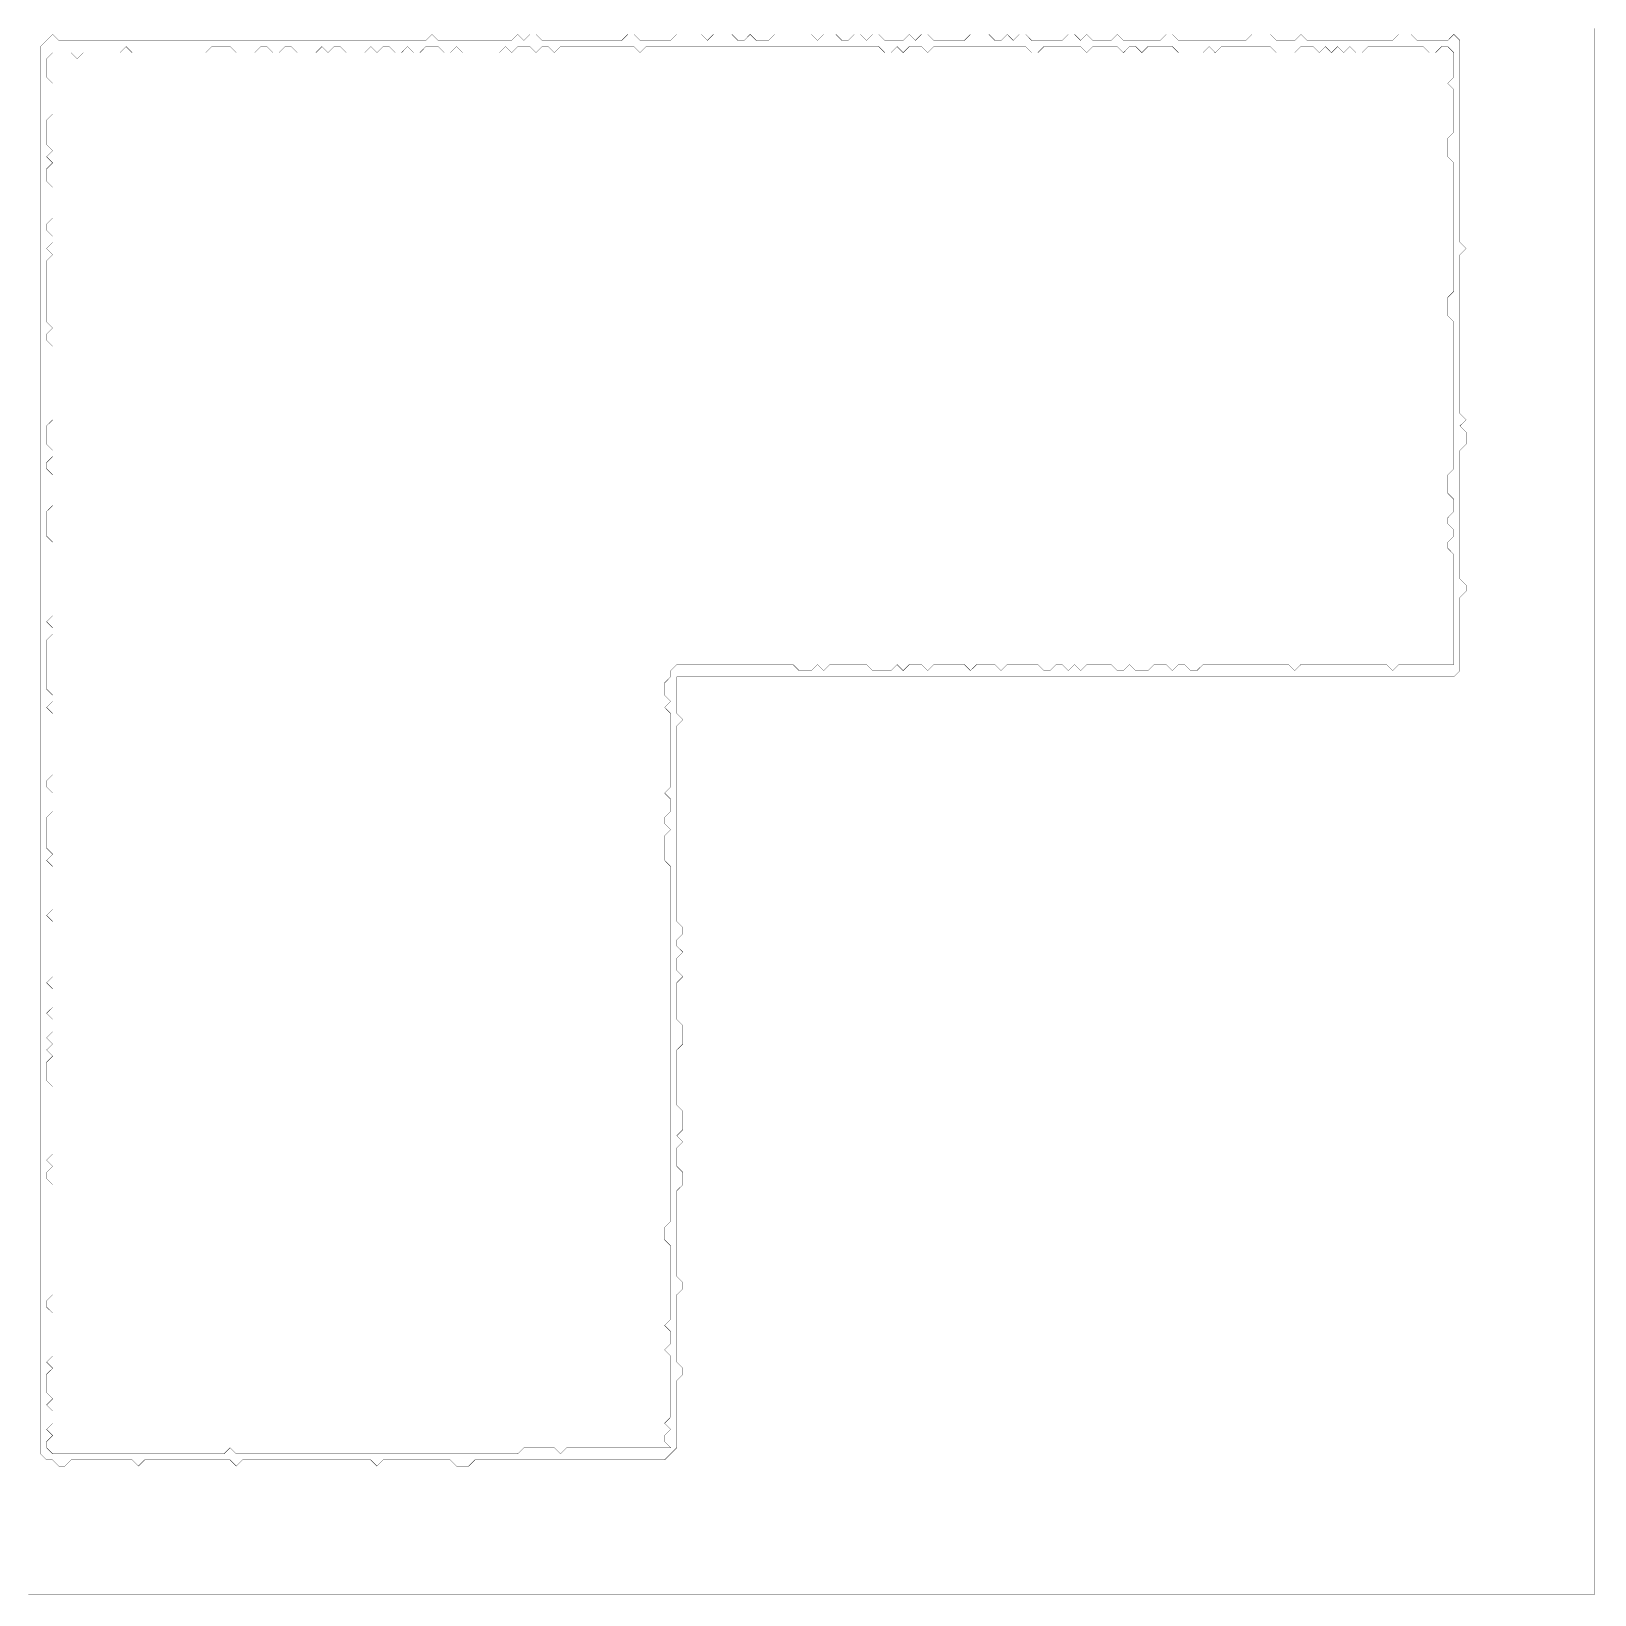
# Model space of a CAD drawing. Header units: metres. Extents: x 0 to 5248, y -5248 to 0.
# Drawn here: x 2624 to 5248, y -5248 to -2624 of the extents above; entities that cross this region are included whole.
import ezdxf

# ---------------------------------------------------------------- set-up
doc = ezdxf.new("R2010")
doc.units = ezdxf.units.M
doc.layers.add('conductor', color=1, linetype='Continuous')
doc.layers.add('substrate', color=5, linetype='Continuous')

msp = doc.modelspace()

# ---------------------------------------------------------------- linework, layer by layer
at = {"layer": 'conductor', "const_width": 0.5}
msp.add_lwpolyline([(2783, -2649.5), (2772.8, -2659.8), (2762.5, -2659.8), (2752.2, -2659.8), (2742, -2659.8), (2731.7, -2659.8), (2721.4, -2659.8), (2711.2, -2659.8), (2700.9, -2670.1), (2690.6, -2659.8), (2680.3, -2659.8), (2670.1, -2659.8), (2659.8, -2659.8), (2649.5, -2670.1), (2649.5, -2680.3), (2649.5, -2690.6), (2649.5, -2700.9), (2659.8, -2711.2), (2659.8, -2721.4), (2659.8, -2731.7), (2659.8, -2742), (2659.8, -2752.2), (2659.8, -2762.5), (2649.5, -2772.8), (2649.5, -2783), (2649.5, -2793.3), (2649.5, -2803.6), (2649.5, -2813.9), (2659.8, -2824.1), (2649.5, -2834.4), (2659.8, -2844.7), (2649.5, -2854.9), (2649.5, -2865.2), (2649.5, -2875.5), (2659.8, -2885.7), (2659.8, -2896), (2659.8, -2906.3), (2659.8, -2916.5), (2659.8, -2926.8), (2659.8, -2937.1), (2649.5, -2947.4), (2649.5, -2957.6), (2659.8, -2967.9), (2659.8, -2978.2), (2649.5, -2988.4), (2659.8, -2998.7), (2649.5, -3009), (2649.5, -3019.2), (2649.5, -3029.5), (2649.5, -3039.8), (2649.5, -3050.1), (2649.5, -3060.3), (2649.5, -3070.6), (2649.5, -3080.9), (2649.5, -3091.1), (2649.5, -3101.4), (2649.5, -3111.7), (2659.8, -3121.9), (2649.5, -3132.2), (2649.5, -3142.5), (2659.8, -3152.7), (2659.8, -3163), (2659.8, -3173.3), (2659.8, -3183.6), (2659.8, -3193.8), (2659.8, -3204.1), (2659.8, -3214.4), (2659.8, -3224.6), (2659.8, -3234.9), (2659.8, -3245.2), (2659.8, -3255.4), (2659.8, -3265.7), (2659.8, -3276), (2649.5, -3286.2), (2649.5, -3296.5), (2649.5, -3306.8), (2649.5, -3317.1), (2659.8, -3327.3), (2659.8, -3337.6), (2649.5, -3347.9), (2649.5, -3358.1), (2659.8, -3368.4), (2659.8, -3378.7), (2659.8, -3388.9), (2659.8, -3399.2), (2659.8, -3409.5), (2659.8, -3419.8), (2649.5, -3430), (2649.5, -3440.3), (2649.5, -3450.6), (2649.5, -3460.8), (2649.5, -3471.1), (2659.8, -3481.4), (2659.8, -3491.6), (2659.8, -3501.9), (2659.8, -3512.2), (2659.8, -3522.4), (2659.8, -3532.7), (2659.8, -3543), (2659.8, -3553.3), (2659.8, -3563.5), (2659.8, -3573.8), (2659.8, -3584.1), (2659.8, -3594.3), (2659.8, -3604.6), (2649.5, -3614.9), (2659.8, -3625.1), (2659.8, -3635.4), (2649.5, -3645.7), (2649.5, -3656), (2649.5, -3666.2), (2649.5, -3676.5), (2649.5, -3686.8), (2649.5, -3697), (2649.5, -3707.3), (2649.5, -3717.6), (2649.5, -3727.8), (2659.8, -3738.1), (2659.8, -3748.4), (2649.5, -3758.6), (2659.8, -3768.9), (2659.8, -3779.2), (2659.8, -3789.5), (2659.8, -3799.7), (2659.8, -3810), (2659.8, -3820.3), (2659.8, -3830.5), (2659.8, -3840.8), (2659.8, -3851.1), (2659.8, -3861.3), (2659.8, -3871.6), (2649.5, -3881.9), (2649.5, -3892.2), (2659.8, -3902.4), (2659.8, -3912.7), (2659.8, -3923), (2659.8, -3933.2), (2649.5, -3943.5), (2649.5, -3953.8), (2649.5, -3964), (2649.5, -3974.3), (2649.5, -3984.6), (2649.5, -3994.8), (2659.8, -4005.1), (2649.5, -4015.4), (2659.8, -4025.7), (2659.8, -4035.9), (2659.8, -4046.2), (2659.8, -4056.5), (2659.8, -4066.7), (2659.8, -4077), (2659.8, -4087.3), (2659.8, -4097.5), (2649.5, -4107.8), (2659.8, -4118.1), (2659.8, -4128.4), (2659.8, -4138.6), (2659.8, -4148.9), (2659.8, -4159.2), (2659.8, -4169.4), (2659.8, -4179.7), (2659.8, -4190), (2659.8, -4200.2), (2659.8, -4210.5), (2649.5, -4220.8), (2659.8, -4231), (2659.8, -4241.3), (2659.8, -4251.6), (2659.8, -4261.9), (2649.5, -4272.1), (2659.8, -4282.4), (2659.8, -4292.7), (2659.8, -4302.9), (2649.5, -4313.2), (2659.8, -4323.5), (2649.5, -4333.7), (2659.8, -4344), (2649.5, -4354.3), (2649.5, -4364.6), (2649.5, -4374.8), (2649.5, -4385.1), (2659.8, -4395.4), (2659.8, -4405.6), (2659.8, -4415.9), (2659.8, -4426.2), (2659.8, -4436.4), (2659.8, -4446.7), (2659.8, -4457), (2659.8, -4467.2), (2659.8, -4477.5), (2659.8, -4487.8), (2659.8, -4498.1), (2659.8, -4508.3), (2649.5, -4518.6), (2659.8, -4528.9), (2649.5, -4539.1), (2649.5, -4549.4), (2659.8, -4559.7), (2659.8, -4569.9), (2659.8, -4580.2), (2659.8, -4590.5), (2659.8, -4600.8), (2659.8, -4611), (2659.8, -4621.3), (2659.8, -4631.6), (2659.8, -4641.8), (2659.8, -4652.1), (2659.8, -4662.4), (2659.8, -4672.6), (2659.8, -4682.9), (2659.8, -4693.2), (2659.8, -4703.4), (2659.8, -4713.7), (2659.8, -4724), (2659.8, -4734.3), (2659.8, -4744.5), (2649.5, -4754.8), (2649.5, -4765.1), (2659.8, -4775.3), (2659.8, -4785.6), (2659.8, -4795.9), (2659.8, -4806.1), (2659.8, -4816.4), (2659.8, -4826.7), (2659.8, -4836.9), (2659.8, -4847.2), (2649.5, -4857.5), (2659.8, -4867.8), (2649.5, -4878), (2649.5, -4888.3), (2649.5, -4898.6), (2649.5, -4908.8), (2659.8, -4919.1), (2649.5, -4929.4), (2659.8, -4939.6), (2659.8, -4949.9), (2659.8, -4960.2), (2649.5, -4970.5), (2659.8, -4980.7), (2649.5, -4991), (2649.5, -5001.3), (2659.8, -5011.5), (2670.1, -5011.5), (2680.3, -5011.5), (2690.6, -5011.5), (2700.9, -5011.5), (2711.2, -5011.5), (2721.4, -5011.5), (2731.7, -5011.5), (2742, -5011.5), (2752.2, -5011.5), (2762.5, -5011.5), (2772.8, -5011.5), (2783, -5011.5), (2793.3, -5011.5), (2803.6, -5011.5), (2813.9, -5011.5), (2824.1, -5011.5), (2834.4, -5011.5), (2844.7, -5011.5), (2854.9, -5011.5), (2865.2, -5011.5), (2875.5, -5011.5), (2885.7, -5011.5), (2896, -5011.5), (2906.3, -5011.5), (2916.5, -5011.5), (2926.8, -5011.5), (2937.1, -5011.5), (2947.4, -5011.5), (2957.6, -5001.3), (2967.9, -5011.5), (2978.2, -5011.5), (2988.4, -5011.5), (2998.7, -5011.5), (3009, -5011.5), (3019.2, -5011.5), (3029.5, -5011.5), (3039.8, -5011.5), (3050.1, -5011.5), (3060.3, -5011.5), (3070.6, -5011.5), (3080.9, -5011.5), (3091.1, -5011.5), (3101.4, -5011.5), (3111.7, -5011.5), (3121.9, -5011.5), (3132.2, -5011.5), (3142.5, -5011.5), (3152.7, -5011.5), (3163, -5011.5), (3173.3, -5011.5), (3183.6, -5011.5), (3193.8, -5011.5), (3204.1, -5011.5), (3214.4, -5011.5), (3224.6, -5011.5), (3234.9, -5011.5), (3245.2, -5011.5), (3255.4, -5011.5), (3265.7, -5011.5), (3276, -5011.5), (3286.2, -5011.5), (3296.5, -5011.5), (3306.8, -5011.5), (3317.1, -5011.5), (3327.3, -5011.5), (3337.6, -5011.5), (3347.9, -5011.5), (3358.1, -5011.5), (3368.4, -5011.5), (3378.7, -5011.5), (3388.9, -5011.5), (3399.2, -5011.5), (3409.5, -5011.5), (3419.8, -5011.5), (3430, -5011.5), (3440.3, -5011.5), (3450.6, -5001.3), (3460.8, -5001.3), (3471.1, -5001.3), (3481.4, -5001.3), (3491.6, -5001.3), (3501.9, -5001.3), (3512.2, -5011.5), (3522.4, -5001.3), (3532.7, -5001.3), (3543, -5001.3), (3553.3, -5001.3), (3563.5, -5001.3), (3573.8, -5001.3), (3584.1, -5001.3), (3594.3, -5001.3), (3604.6, -5001.3), (3614.9, -5001.3), (3625.1, -5001.3), (3635.4, -5001.3), (3645.7, -5001.3), (3656, -5001.3), (3666.2, -5001.3), (3676.5, -5001.3), (3686.8, -5001.3), (3697, -5001.3), (3686.8, -4991), (3686.8, -4980.7), (3697, -4970.5), (3686.8, -4960.2), (3697, -4949.9), (3697, -4939.6), (3697, -4929.4), (3697, -4919.1), (3697, -4908.8), (3697, -4898.6), (3697, -4888.3), (3697, -4878), (3697, -4867.8), (3697, -4857.5), (3697, -4847.2), (3686.8, -4836.9), (3697, -4826.7), (3697, -4816.4), (3697, -4806.1), (3686.8, -4795.9), (3697, -4785.6), (3697, -4775.3), (3697, -4765.1), (3697, -4754.8), (3697, -4744.5), (3697, -4734.3), (3697, -4724), (3697, -4713.7), (3697, -4703.4), (3697, -4693.2), (3697, -4682.9), (3697, -4672.6), (3697, -4662.4), (3686.8, -4652.1), (3686.8, -4641.8), (3686.8, -4631.6), (3697, -4621.3), (3697, -4611), (3697, -4600.8), (3697, -4590.5), (3697, -4580.2), (3697, -4569.9), (3697, -4559.7), (3697, -4549.4), (3697, -4539.1), (3697, -4528.9), (3697, -4518.6), (3697, -4508.3), (3697, -4498.1), (3697, -4487.8), (3697, -4477.5), (3697, -4467.2), (3697, -4457), (3697, -4446.7), (3697, -4436.4), (3697, -4426.2), (3697, -4415.9), (3697, -4405.6), (3697, -4395.4), (3697, -4385.1), (3697, -4374.8), (3697, -4364.6), (3697, -4354.3), (3697, -4344), (3697, -4333.7), (3697, -4323.5), (3697, -4313.2), (3697, -4302.9), (3697, -4292.7), (3697, -4282.4), (3697, -4272.1), (3697, -4261.9), (3697, -4251.6), (3697, -4241.3), (3697, -4231), (3697, -4220.8), (3697, -4210.5), (3697, -4200.2), (3697, -4190), (3697, -4179.7), (3697, -4169.4), (3697, -4159.2), (3697, -4148.9), (3697, -4138.6), (3697, -4128.4), (3697, -4118.1), (3697, -4107.8), (3697, -4097.5), (3697, -4087.3), (3697, -4077), (3697, -4066.7), (3697, -4056.5), (3697, -4046.2), (3697, -4035.9), (3697, -4025.7), (3686.8, -4015.4), (3686.8, -4005.1), (3686.8, -3994.8), (3686.8, -3984.6), (3686.8, -3974.3), (3697, -3964), (3686.8, -3953.8), (3686.8, -3943.5), (3697, -3933.2), (3697, -3923), (3697, -3912.7), (3686.8, -3902.4), (3697, -3892.2), (3697, -3881.9), (3697, -3871.6), (3697, -3861.3), (3697, -3851.1), (3697, -3840.8), (3697, -3830.5), (3697, -3820.3), (3697, -3810), (3697, -3799.7), (3697, -3789.5), (3697, -3779.2), (3697, -3768.9), (3686.8, -3758.6), (3697, -3748.4), (3686.8, -3738.1), (3686.8, -3727.8), (3686.8, -3717.6), (3697, -3707.3), (3697, -3697), (3707.3, -3686.8), (3717.6, -3686.8), (3727.8, -3686.8), (3738.1, -3686.8), (3748.4, -3686.8), (3758.6, -3686.8), (3768.9, -3686.8), (3779.2, -3686.8), (3789.5, -3686.8), (3799.7, -3686.8), (3810, -3686.8), (3820.3, -3686.8), (3830.5, -3686.8), (3840.8, -3686.8), (3851.1, -3686.8), (3861.3, -3686.8), (3871.6, -3686.8), (3881.9, -3686.8), (3892.2, -3686.8), (3902.4, -3686.8), (3912.7, -3697), (3923, -3697), (3933.2, -3697), (3943.5, -3686.8), (3953.8, -3697), (3964, -3686.8), (3974.3, -3686.8), (3984.6, -3686.8), (3994.8, -3686.8), (4005.1, -3686.8), (4015.4, -3686.8), (4025.7, -3686.8), (4035.9, -3697), (4046.2, -3697), (4056.5, -3697), (4066.7, -3697), (4077, -3686.8), (4087.3, -3697), (4097.5, -3686.8), (4107.8, -3686.8), (4118.1, -3686.8), (4128.4, -3697), (4138.6, -3686.8), (4148.9, -3686.8), (4159.2, -3686.8), (4169.4, -3686.8), (4179.7, -3686.8), (4190, -3686.8), (4200.2, -3697), (4210.5, -3686.8), (4220.8, -3686.8), (4231, -3686.8), (4241.3, -3686.8), (4251.6, -3697), (4261.9, -3686.8), (4272.1, -3686.8), (4282.4, -3686.8), (4292.7, -3686.8), (4302.9, -3686.8), (4313.2, -3686.8), (4323.5, -3697), (4333.7, -3697), (4344, -3686.8), (4354.3, -3686.8), (4364.6, -3697), (4374.8, -3686.8), (4385.1, -3697), (4395.4, -3686.8), (4405.6, -3686.8), (4415.9, -3686.8), (4426.2, -3686.8), (4436.4, -3686.8), (4446.7, -3697), (4457, -3697), (4467.2, -3686.8), (4477.5, -3697), (4487.8, -3697), (4498.1, -3697), (4508.3, -3686.8), (4518.6, -3686.8), (4528.9, -3686.8), (4539.1, -3697), (4549.4, -3686.8), (4559.7, -3686.8), (4569.9, -3697), (4580.2, -3697), (4590.5, -3686.8), (4600.8, -3686.8), (4611, -3686.8), (4621.3, -3686.8), (4631.6, -3686.8), (4641.8, -3686.8), (4652.1, -3686.8), (4662.4, -3686.8), (4672.6, -3686.8), (4682.9, -3686.8), (4693.2, -3686.8), (4703.4, -3686.8), (4713.7, -3686.8), (4724, -3686.8), (4734.3, -3686.8), (4744.5, -3697), (4754.8, -3686.8), (4765.1, -3686.8), (4775.3, -3686.8), (4785.6, -3686.8), (4795.9, -3686.8), (4806.1, -3686.8), (4816.4, -3686.8), (4826.7, -3686.8), (4836.9, -3686.8), (4847.2, -3686.8), (4857.5, -3686.8), (4867.8, -3686.8), (4878, -3686.8), (4888.3, -3686.8), (4898.6, -3686.8), (4908.8, -3697), (4919.1, -3686.8), (4929.4, -3686.8), (4939.6, -3686.8), (4949.9, -3686.8), (4960.2, -3686.8), (4970.5, -3686.8), (4980.7, -3686.8), (4991, -3686.8), (5001.3, -3686.8), (5011.5, -3686.8), (5011.5, -3676.5), (5011.5, -3666.2), (5011.5, -3656), (5011.5, -3645.7), (5011.5, -3635.4), (5011.5, -3625.1), (5011.5, -3614.9), (5011.5, -3604.6), (5011.5, -3594.3), (5011.5, -3584.1), (5011.5, -3573.8), (5011.5, -3563.5), (5011.5, -3553.3), (5011.5, -3543), (5011.5, -3532.7), (5011.5, -3522.4), (5011.5, -3512.2), (5011.5, -3501.9), (5001.3, -3491.6), (5001.3, -3481.4), (5011.5, -3471.1), (5011.5, -3460.8), (5001.3, -3450.6), (5001.3, -3440.3), (5011.5, -3430), (5011.5, -3419.8), (5011.5, -3409.5), (5001.3, -3399.2), (5001.3, -3388.9), (5001.3, -3378.7), (5001.3, -3368.4), (5011.5, -3358.1), (5011.5, -3347.9), (5011.5, -3337.6), (5011.5, -3327.3), (5011.5, -3317.1), (5011.5, -3306.8), (5011.5, -3296.5), (5011.5, -3286.2), (5011.5, -3276), (5011.5, -3265.7), (5011.5, -3255.4), (5011.5, -3245.2), (5011.5, -3234.9), (5011.5, -3224.6), (5011.5, -3214.4), (5011.5, -3204.1), (5011.5, -3193.8), (5011.5, -3183.6), (5011.5, -3173.3), (5011.5, -3163), (5011.5, -3152.7), (5011.5, -3142.5), (5011.5, -3132.2), (5011.5, -3121.9), (5011.5, -3111.7), (5001.3, -3101.4), (5001.3, -3091.1), (5001.3, -3080.9), (5001.3, -3070.6), (5011.5, -3060.3), (5011.5, -3050.1), (5011.5, -3039.8), (5011.5, -3029.5), (5011.5, -3019.2), (5011.5, -3009), (5011.5, -2998.7), (5011.5, -2988.4), (5011.5, -2978.2), (5011.5, -2967.9), (5011.5, -2957.6), (5011.5, -2947.4), (5011.5, -2937.1), (5011.5, -2926.8), (5011.5, -2916.5), (5011.5, -2906.3), (5011.5, -2896), (5011.5, -2885.7), (5011.5, -2875.5), (5011.5, -2865.2), (5011.5, -2854.9), (5011.5, -2844.7), (5001.3, -2834.4), (5001.3, -2824.1), (5001.3, -2813.9), (5001.3, -2803.6), (5011.5, -2793.3), (5011.5, -2783), (5011.5, -2772.8), (5011.5, -2762.5), (5011.5, -2752.2), (5011.5, -2742), (5011.5, -2731.7), (5011.5, -2721.4), (5001.3, -2711.2), (5011.5, -2700.9), (5011.5, -2690.6), (5011.5, -2680.3), (5011.5, -2670.1), (5011.5, -2659.8), (5001.3, -2649.5), (4991, -2649.5), (4980.7, -2659.8), (4970.5, -2659.8), (4960.2, -2649.5), (4949.9, -2649.5), (4939.6, -2649.5), (4929.4, -2649.5), (4919.1, -2649.5), (4908.8, -2649.5), (4898.6, -2649.5), (4888.3, -2649.5), (4878, -2649.5), (4867.8, -2649.5), (4857.5, -2659.8), (4847.2, -2659.8), (4836.9, -2649.5), (4826.7, -2659.8), (4816.4, -2649.5), (4806.1, -2659.8), (4795.9, -2649.5), (4785.6, -2659.8), (4775.3, -2649.5), (4765.1, -2649.5), (4754.8, -2649.5), (4744.5, -2659.8), (4734.3, -2659.8), (4724, -2659.8), (4713.7, -2659.8), (4703.4, -2649.5), (4693.2, -2649.5), (4682.9, -2649.5), (4672.6, -2649.5), (4662.4, -2649.5), (4652.1, -2649.5), (4641.8, -2649.5), (4631.6, -2649.5), (4621.3, -2649.5), (4611, -2659.8), (4600.8, -2649.5), (4590.5, -2659.8), (4580.2, -2659.8), (4569.9, -2659.8), (4559.7, -2659.8), (4549.4, -2659.8), (4539.1, -2649.5), (4528.9, -2649.5), (4518.6, -2649.5), (4508.3, -2649.5), (4498.1, -2649.5), (4487.8, -2659.8), (4477.5, -2649.5), (4467.2, -2649.5), (4457, -2659.8), (4446.7, -2649.5), (4436.4, -2649.5), (4426.2, -2649.5), (4415.9, -2649.5), (4405.6, -2649.5), (4395.4, -2659.8), (4385.1, -2649.5), (4374.8, -2649.5), (4364.6, -2649.5), (4354.3, -2649.5), (4344, -2649.5), (4333.7, -2649.5), (4323.5, -2649.5), (4313.2, -2659.8), (4302.9, -2659.8), (4292.7, -2649.5), (4282.4, -2649.5), (4272.1, -2649.5), (4261.9, -2649.5), (4251.6, -2649.5), (4241.3, -2649.5), (4231, -2649.5), (4220.8, -2649.5), (4210.5, -2649.5), (4200.2, -2649.5), (4190, -2649.5), (4179.7, -2649.5), (4169.4, -2649.5), (4159.2, -2649.5), (4148.9, -2649.5), (4138.6, -2649.5), (4128.4, -2659.8), (4118.1, -2649.5), (4107.8, -2649.5), (4097.5, -2649.5), (4087.3, -2659.8), (4077, -2649.5), (4066.7, -2659.8), (4056.5, -2659.8), (4046.2, -2649.5), (4035.9, -2649.5), (4025.7, -2649.5), (4015.4, -2649.5), (4005.1, -2649.5), (3994.8, -2649.5), (3984.6, -2649.5), (3974.3, -2649.5), (3964, -2649.5), (3953.8, -2649.5), (3943.5, -2649.5), (3933.2, -2649.5), (3923, -2649.5), (3912.7, -2649.5), (3902.4, -2649.5), (3892.2, -2649.5), (3881.9, -2649.5), (3871.6, -2649.5), (3861.3, -2649.5), (3851.1, -2649.5), (3840.8, -2649.5), (3830.5, -2649.5), (3820.3, -2649.5), (3810, -2649.5), (3799.7, -2649.5), (3789.5, -2649.5), (3779.2, -2649.5), (3768.9, -2649.5), (3758.6, -2649.5), (3748.4, -2649.5), (3738.1, -2649.5), (3727.8, -2649.5), (3717.6, -2649.5), (3707.3, -2649.5), (3697, -2649.5), (3686.8, -2649.5), (3676.5, -2649.5), (3666.2, -2649.5), (3656, -2649.5), (3645.7, -2659.8), (3635.4, -2649.5), (3625.1, -2649.5), (3614.9, -2649.5), (3604.6, -2649.5), (3594.3, -2649.5), (3584.1, -2649.5), (3573.8, -2649.5), (3563.5, -2649.5), (3553.3, -2649.5), (3543, -2649.5), (3532.7, -2649.5), (3522.4, -2649.5), (3512.2, -2649.5), (3501.9, -2659.8), (3491.6, -2649.5), (3481.4, -2649.5), (3471.1, -2659.8), (3460.8, -2649.5), (3450.6, -2649.5), (3440.3, -2649.5), (3430, -2659.8), (3419.8, -2649.5), (3409.5, -2659.8), (3399.2, -2659.8), (3388.9, -2659.8), (3378.7, -2659.8), (3368.4, -2659.8), (3358.1, -2659.8), (3347.9, -2659.8), (3337.6, -2649.5), (3327.3, -2659.8), (3317.1, -2659.8), (3306.8, -2649.5), (3296.5, -2649.5), (3286.2, -2649.5), (3276, -2659.8), (3265.7, -2659.8), (3255.4, -2649.5), (3245.2, -2659.8), (3234.9, -2659.8), (3224.6, -2649.5), (3214.4, -2649.5), (3204.1, -2659.8), (3193.8, -2649.5), (3183.6, -2659.8), (3173.3, -2659.8), (3163, -2659.8), (3152.7, -2659.8), (3142.5, -2649.5), (3132.2, -2649.5), (3121.9, -2659.8), (3111.7, -2649.5), (3101.4, -2659.8), (3091.1, -2659.8), (3080.9, -2659.8), (3070.6, -2659.8), (3060.3, -2649.5), (3050.1, -2649.5), (3039.8, -2659.8), (3029.5, -2659.8), (3019.2, -2649.5), (3009, -2649.5), (2998.7, -2659.8), (2988.4, -2659.8), (2978.2, -2659.8), (2967.9, -2659.8), (2957.6, -2649.5), (2947.4, -2649.5), (2937.1, -2649.5), (2926.8, -2649.5), (2916.5, -2659.8), (2906.3, -2659.8), (2896, -2659.8), (2885.7, -2659.8), (2875.5, -2659.8), (2865.2, -2659.8), (2854.9, -2659.8), (2844.7, -2659.8), (2834.4, -2659.8), (2824.1, -2659.8), (2813.9, -2659.8), (2803.6, -2659.8), (2793.3, -2659.8)], close=True, dxfattribs=at)
at = {"layer": 'substrate', "const_width": 0.5}
msp.add_lwpolyline([(2618.7, -5247.7), (2629, -5247.7), (2639.3, -5247.7), (2649.5, -5247.7), (2659.8, -5247.7), (2670.1, -5247.7), (2680.3, -5247.7), (2690.6, -5247.7), (2700.9, -5247.7), (2711.2, -5247.7), (2721.4, -5247.7), (2731.7, -5247.7), (2742, -5247.7), (2752.2, -5247.7), (2762.5, -5247.7), (2772.8, -5247.7), (2783, -5247.7), (2793.3, -5247.7), (2803.6, -5247.7), (2813.9, -5247.7), (2824.1, -5247.7), (2834.4, -5247.7), (2844.7, -5247.7), (2854.9, -5247.7), (2865.2, -5247.7), (2875.5, -5247.7), (2885.7, -5247.7), (2896, -5247.7), (2906.3, -5247.7), (2916.5, -5247.7), (2926.8, -5247.7), (2937.1, -5247.7), (2947.4, -5247.7), (2957.6, -5247.7), (2967.9, -5247.7), (2978.2, -5247.7), (2988.4, -5247.7), (2998.7, -5247.7), (3009, -5247.7), (3019.2, -5247.7), (3029.5, -5247.7), (3039.8, -5247.7), (3050.1, -5247.7), (3060.3, -5247.7), (3070.6, -5247.7), (3080.9, -5247.7), (3091.1, -5247.7), (3101.4, -5247.7), (3111.7, -5247.7), (3121.9, -5247.7), (3132.2, -5247.7), (3142.5, -5247.7), (3152.7, -5247.7), (3163, -5247.7), (3173.3, -5247.7), (3183.6, -5247.7), (3193.8, -5247.7), (3204.1, -5247.7), (3214.4, -5247.7), (3224.6, -5247.7), (3234.9, -5247.7), (3245.2, -5247.7), (3255.4, -5247.7), (3265.7, -5247.7), (3276, -5247.7), (3286.2, -5247.7), (3296.5, -5247.7), (3306.8, -5247.7), (3317.1, -5247.7), (3327.3, -5247.7), (3337.6, -5247.7), (3347.9, -5247.7), (3358.1, -5247.7), (3368.4, -5247.7), (3378.7, -5247.7), (3388.9, -5247.7), (3399.2, -5247.7), (3409.5, -5247.7), (3419.8, -5247.7), (3430, -5247.7), (3440.3, -5247.7), (3450.6, -5247.7), (3460.8, -5247.7), (3471.1, -5247.7), (3481.4, -5247.7), (3491.6, -5247.7), (3501.9, -5247.7), (3512.2, -5247.7), (3522.4, -5247.7), (3532.7, -5247.7), (3543, -5247.7), (3553.3, -5247.7), (3563.5, -5247.7), (3573.8, -5247.7), (3584.1, -5247.7), (3594.3, -5247.7), (3604.6, -5247.7), (3614.9, -5247.7), (3625.1, -5247.7), (3635.4, -5247.7), (3645.7, -5247.7), (3656, -5247.7), (3666.2, -5247.7), (3676.5, -5247.7), (3686.8, -5247.7), (3697, -5247.7), (3707.3, -5247.7), (3717.6, -5247.7), (3727.8, -5247.7), (3738.1, -5247.7), (3748.4, -5247.7), (3758.6, -5247.7), (3768.9, -5247.7), (3779.2, -5247.7), (3789.5, -5247.7), (3799.7, -5247.7), (3810, -5247.7), (3820.3, -5247.7), (3830.5, -5247.7), (3840.8, -5247.7), (3851.1, -5247.7), (3861.3, -5247.7), (3871.6, -5247.7), (3881.9, -5247.7), (3892.2, -5247.7), (3902.4, -5247.7), (3912.7, -5247.7), (3923, -5247.7), (3933.2, -5247.7), (3943.5, -5247.7), (3953.8, -5247.7), (3964, -5247.7), (3974.3, -5247.7), (3984.6, -5247.7), (3994.8, -5247.7), (4005.1, -5247.7), (4015.4, -5247.7), (4025.7, -5247.7), (4035.9, -5247.7), (4046.2, -5247.7), (4056.5, -5247.7), (4066.7, -5247.7), (4077, -5247.7), (4087.3, -5247.7), (4097.5, -5247.7), (4107.8, -5247.7), (4118.1, -5247.7), (4128.4, -5247.7), (4138.6, -5247.7), (4148.9, -5247.7), (4159.2, -5247.7), (4169.4, -5247.7), (4179.7, -5247.7), (4190, -5247.7), (4200.2, -5247.7), (4210.5, -5247.7), (4220.8, -5247.7), (4231, -5247.7), (4241.3, -5247.7), (4251.6, -5247.7), (4261.9, -5247.7), (4272.1, -5247.7), (4282.4, -5247.7), (4292.7, -5247.7), (4302.9, -5247.7), (4313.2, -5247.7), (4323.5, -5247.7), (4333.7, -5247.7), (4344, -5247.7), (4354.3, -5247.7), (4364.6, -5247.7), (4374.8, -5247.7), (4385.1, -5247.7), (4395.4, -5247.7), (4405.6, -5247.7), (4415.9, -5247.7), (4426.2, -5247.7), (4436.4, -5247.7), (4446.7, -5247.7), (4457, -5247.7), (4467.2, -5247.7), (4477.5, -5247.7), (4487.8, -5247.7), (4498.1, -5247.7), (4508.3, -5247.7), (4518.6, -5247.7), (4528.9, -5247.7), (4539.1, -5247.7), (4549.4, -5247.7), (4559.7, -5247.7), (4569.9, -5247.7), (4580.2, -5247.7), (4590.5, -5247.7), (4600.8, -5247.7), (4611, -5247.7), (4621.3, -5247.7), (4631.6, -5247.7), (4641.8, -5247.7), (4652.1, -5247.7), (4662.4, -5247.7), (4672.6, -5247.7), (4682.9, -5247.7), (4693.2, -5247.7), (4703.4, -5247.7), (4713.7, -5247.7), (4724, -5247.7), (4734.3, -5247.7), (4744.5, -5247.7), (4754.8, -5247.7), (4765.1, -5247.7), (4775.3, -5247.7), (4785.6, -5247.7), (4795.9, -5247.7), (4806.1, -5247.7), (4816.4, -5247.7), (4826.7, -5247.7), (4836.9, -5247.7), (4847.2, -5247.7), (4857.5, -5247.7), (4867.8, -5247.7), (4878, -5247.7), (4888.3, -5247.7), (4898.6, -5247.7), (4908.8, -5247.7), (4919.1, -5247.7), (4929.4, -5247.7), (4939.6, -5247.7), (4949.9, -5247.7), (4960.2, -5247.7), (4970.5, -5247.7), (4980.7, -5247.7), (4991, -5247.7), (5001.3, -5247.7), (5011.5, -5247.7), (5021.8, -5247.7), (5032.1, -5247.7), (5042.3, -5247.7), (5052.6, -5247.7), (5062.9, -5247.7), (5073.1, -5247.7), (5083.4, -5247.7), (5093.7, -5247.7), (5104, -5247.7), (5114.2, -5247.7), (5124.5, -5247.7), (5134.8, -5247.7), (5145, -5247.7), (5155.3, -5247.7), (5165.6, -5247.7), (5175.8, -5247.7), (5186.1, -5247.7), (5196.4, -5247.7), (5206.7, -5247.7), (5216.9, -5247.7), (5227.2, -5247.7), (5237.5, -5247.7), (5247.7, -5247.7), (5247.7, -5237.5), (5247.7, -5227.2), (5247.7, -5216.9), (5247.7, -5206.7), (5247.7, -5196.4), (5247.7, -5186.1), (5247.7, -5175.8), (5247.7, -5165.6), (5247.7, -5155.3), (5247.7, -5145), (5247.7, -5134.8), (5247.7, -5124.5), (5247.7, -5114.2), (5247.7, -5104), (5247.7, -5093.7), (5247.7, -5083.4), (5247.7, -5073.1), (5247.7, -5062.9), (5247.7, -5052.6), (5247.7, -5042.3), (5247.7, -5032.1), (5247.7, -5021.8), (5247.7, -5011.5), (5247.7, -5001.3), (5247.7, -4991), (5247.7, -4980.7), (5247.7, -4970.5), (5247.7, -4960.2), (5247.7, -4949.9), (5247.7, -4939.6), (5247.7, -4929.4), (5247.7, -4919.1), (5247.7, -4908.8), (5247.7, -4898.6), (5247.7, -4888.3), (5247.7, -4878), (5247.7, -4867.8), (5247.7, -4857.5), (5247.7, -4847.2), (5247.7, -4836.9), (5247.7, -4826.7), (5247.7, -4816.4), (5247.7, -4806.1), (5247.7, -4795.9), (5247.7, -4785.6), (5247.7, -4775.3), (5247.7, -4765.1), (5247.7, -4754.8), (5247.7, -4744.5), (5247.7, -4734.3), (5247.7, -4724), (5247.7, -4713.7), (5247.7, -4703.4), (5247.7, -4693.2), (5247.7, -4682.9), (5247.7, -4672.6), (5247.7, -4662.4), (5247.7, -4652.1), (5247.7, -4641.8), (5247.7, -4631.6), (5247.7, -4621.3), (5247.7, -4611), (5247.7, -4600.8), (5247.7, -4590.5), (5247.7, -4580.2), (5247.7, -4569.9), (5247.7, -4559.7), (5247.7, -4549.4), (5247.7, -4539.1), (5247.7, -4528.9), (5247.7, -4518.6), (5247.7, -4508.3), (5247.7, -4498.1), (5247.7, -4487.8), (5247.7, -4477.5), (5247.7, -4467.2), (5247.7, -4457), (5247.7, -4446.7), (5247.7, -4436.4), (5247.7, -4426.2), (5247.7, -4415.9), (5247.7, -4405.6), (5247.7, -4395.4), (5247.7, -4385.1), (5247.7, -4374.8), (5247.7, -4364.6), (5247.7, -4354.3), (5247.7, -4344), (5247.7, -4333.7), (5247.7, -4323.5), (5247.7, -4313.2), (5247.7, -4302.9), (5247.7, -4292.7), (5247.7, -4282.4), (5247.7, -4272.1), (5247.7, -4261.9), (5247.7, -4251.6), (5247.7, -4241.3), (5247.7, -4231), (5247.7, -4220.8), (5247.7, -4210.5), (5247.7, -4200.2), (5247.7, -4190), (5247.7, -4179.7), (5247.7, -4169.4), (5247.7, -4159.2), (5247.7, -4148.9), (5247.7, -4138.6), (5247.7, -4128.4), (5247.7, -4118.1), (5247.7, -4107.8), (5247.7, -4097.5), (5247.7, -4087.3), (5247.7, -4077), (5247.7, -4066.7), (5247.7, -4056.5), (5247.7, -4046.2), (5247.7, -4035.9), (5247.7, -4025.7), (5247.7, -4015.4), (5247.7, -4005.1), (5247.7, -3994.8), (5247.7, -3984.6), (5247.7, -3974.3), (5247.7, -3964), (5247.7, -3953.8), (5247.7, -3943.5), (5247.7, -3933.2), (5247.7, -3923), (5247.7, -3912.7), (5247.7, -3902.4), (5247.7, -3892.2), (5247.7, -3881.9), (5247.7, -3871.6), (5247.7, -3861.3), (5247.7, -3851.1), (5247.7, -3840.8), (5247.7, -3830.5), (5247.7, -3820.3), (5247.7, -3810), (5247.7, -3799.7), (5247.7, -3789.5), (5247.7, -3779.2), (5247.7, -3768.9), (5247.7, -3758.6), (5247.7, -3748.4), (5247.7, -3738.1), (5247.7, -3727.8), (5247.7, -3717.6), (5247.7, -3707.3), (5247.7, -3697), (5247.7, -3686.8), (5247.7, -3676.5), (5247.7, -3666.2), (5247.7, -3656), (5247.7, -3645.7), (5247.7, -3635.4), (5247.7, -3625.1), (5247.7, -3614.9), (5247.7, -3604.6), (5247.7, -3594.3), (5247.7, -3584.1), (5247.7, -3573.8), (5247.7, -3563.5), (5247.7, -3553.3), (5247.7, -3543), (5247.7, -3532.7), (5247.7, -3522.4), (5247.7, -3512.2), (5247.7, -3501.9), (5247.7, -3491.6), (5247.7, -3481.4), (5247.7, -3471.1), (5247.7, -3460.8), (5247.7, -3450.6), (5247.7, -3440.3), (5247.7, -3430), (5247.7, -3419.8), (5247.7, -3409.5), (5247.7, -3399.2), (5247.7, -3388.9), (5247.7, -3378.7), (5247.7, -3368.4), (5247.7, -3358.1), (5247.7, -3347.9), (5247.7, -3337.6), (5247.7, -3327.3), (5247.7, -3317.1), (5247.7, -3306.8), (5247.7, -3296.5), (5247.7, -3286.2), (5247.7, -3276), (5247.7, -3265.7), (5247.7, -3255.4), (5247.7, -3245.2), (5247.7, -3234.9), (5247.7, -3224.6), (5247.7, -3214.4), (5247.7, -3204.1), (5247.7, -3193.8), (5247.7, -3183.6), (5247.7, -3173.3), (5247.7, -3163), (5247.7, -3152.7), (5247.7, -3142.5), (5247.7, -3132.2), (5247.7, -3121.9), (5247.7, -3111.7), (5247.7, -3101.4), (5247.7, -3091.1), (5247.7, -3080.9), (5247.7, -3070.6), (5247.7, -3060.3), (5247.7, -3050.1), (5247.7, -3039.8), (5247.7, -3029.5), (5247.7, -3019.2), (5247.7, -3009), (5247.7, -2998.7), (5247.7, -2988.4), (5247.7, -2978.2), (5247.7, -2967.9), (5247.7, -2957.6), (5247.7, -2947.4), (5247.7, -2937.1), (5247.7, -2926.8), (5247.7, -2916.5), (5247.7, -2906.3), (5247.7, -2896), (5247.7, -2885.7), (5247.7, -2875.5), (5247.7, -2865.2), (5247.7, -2854.9), (5247.7, -2844.7), (5247.7, -2834.4), (5247.7, -2824.1), (5247.7, -2813.9), (5247.7, -2803.6), (5247.7, -2793.3), (5247.7, -2783), (5247.7, -2772.8), (5247.7, -2762.5), (5247.7, -2752.2), (5247.7, -2742), (5247.7, -2731.7), (5247.7, -2721.4), (5247.7, -2711.2), (5247.7, -2700.9), (5247.7, -2690.6), (5247.7, -2680.3), (5247.7, -2670.1), (5247.7, -2659.8), (5247.7, -2649.5), (5247.7, -2639.3), (5247.7, -2629), (5247.7, -2618.7)], dxfattribs=at)
msp.add_lwpolyline([(2649.5, -2639.3), (2659.8, -2629), (2670.1, -2639.3), (2680.3, -2639.3), (2690.6, -2639.3), (2700.9, -2639.3), (2711.2, -2639.3), (2721.4, -2639.3), (2731.7, -2639.3), (2742, -2639.3), (2752.2, -2639.3), (2762.5, -2639.3), (2772.8, -2639.3), (2783, -2639.3), (2793.3, -2639.3), (2803.6, -2639.3), (2813.9, -2639.3), (2824.1, -2639.3), (2834.4, -2639.3), (2844.7, -2639.3), (2854.9, -2639.3), (2865.2, -2639.3), (2875.5, -2639.3), (2885.7, -2639.3), (2896, -2639.3), (2906.3, -2639.3), (2916.5, -2639.3), (2926.8, -2639.3), (2937.1, -2639.3), (2947.4, -2639.3), (2957.6, -2639.3), (2967.9, -2639.3), (2978.2, -2639.3), (2988.4, -2639.3), (2998.7, -2639.3), (3009, -2639.3), (3019.2, -2639.3), (3029.5, -2639.3), (3039.8, -2639.3), (3050.1, -2639.3), (3060.3, -2639.3), (3070.6, -2639.3), (3080.9, -2639.3), (3091.1, -2639.3), (3101.4, -2639.3), (3111.7, -2639.3), (3121.9, -2639.3), (3132.2, -2639.3), (3142.5, -2639.3), (3152.7, -2639.3), (3163, -2639.3), (3173.3, -2639.3), (3183.6, -2639.3), (3193.8, -2639.3), (3204.1, -2639.3), (3214.4, -2639.3), (3224.6, -2639.3), (3234.9, -2639.3), (3245.2, -2639.3), (3255.4, -2639.3), (3265.7, -2639.3), (3276, -2639.3), (3286.2, -2639.3), (3296.5, -2629), (3306.8, -2639.3), (3317.1, -2639.3), (3327.3, -2639.3), (3337.6, -2639.3), (3347.9, -2639.3), (3358.1, -2639.3), (3368.4, -2639.3), (3378.7, -2639.3), (3388.9, -2639.3), (3399.2, -2639.3), (3409.5, -2639.3), (3419.8, -2639.3), (3430, -2639.3), (3440.3, -2629), (3450.6, -2639.3), (3460.8, -2629), (3471.1, -2629), (3481.4, -2639.3), (3491.6, -2639.3), (3501.9, -2639.3), (3512.2, -2639.3), (3522.4, -2639.3), (3532.7, -2639.3), (3543, -2639.3), (3553.3, -2639.3), (3563.5, -2639.3), (3573.8, -2639.3), (3584.1, -2639.3), (3594.3, -2639.3), (3604.6, -2639.3), (3614.9, -2639.3), (3625.1, -2629), (3635.4, -2629), (3645.7, -2639.3), (3656, -2639.3), (3666.2, -2639.3), (3676.5, -2639.3), (3686.8, -2639.3), (3697, -2639.3), (3707.3, -2629), (3717.6, -2629), (3727.8, -2629), (3738.1, -2629), (3748.4, -2629), (3758.6, -2639.3), (3768.9, -2629), (3779.2, -2629), (3789.5, -2629), (3799.7, -2629), (3810, -2639.3), (3820.3, -2639.3), (3830.5, -2629), (3840.8, -2639.3), (3851.1, -2639.3), (3861.3, -2639.3), (3871.6, -2629), (3881.9, -2629), (3892.2, -2629), (3902.4, -2629), (3912.7, -2629), (3923, -2629), (3933.2, -2629), (3943.5, -2639.3), (3953.8, -2629), (3964, -2629), (3974.3, -2629), (3984.6, -2639.3), (3994.8, -2639.3), (4005.1, -2629), (4015.4, -2629), (4025.7, -2639.3), (4035.9, -2629), (4046.2, -2629), (4056.5, -2639.3), (4066.7, -2639.3), (4077, -2639.3), (4087.3, -2639.3), (4097.5, -2629), (4107.8, -2639.3), (4118.1, -2629), (4128.4, -2629), (4138.6, -2639.3), (4148.9, -2639.3), (4159.2, -2639.3), (4169.4, -2639.3), (4179.7, -2639.3), (4190, -2639.3), (4200.2, -2629), (4210.5, -2629), (4220.8, -2629), (4231, -2629), (4241.3, -2639.3), (4251.6, -2639.3), (4261.9, -2629), (4272.1, -2639.3), (4282.4, -2629), (4292.7, -2629), (4302.9, -2639.3), (4313.2, -2639.3), (4323.5, -2639.3), (4333.7, -2639.3), (4344, -2639.3), (4354.3, -2639.3), (4364.6, -2629), (4374.8, -2629), (4385.1, -2639.3), (4395.4, -2629), (4405.6, -2639.3), (4415.9, -2639.3), (4426.2, -2639.3), (4436.4, -2639.3), (4446.7, -2629), (4457, -2639.3), (4467.2, -2639.3), (4477.5, -2639.3), (4487.8, -2639.3), (4498.1, -2639.3), (4508.3, -2639.3), (4518.6, -2639.3), (4528.9, -2629), (4539.1, -2629), (4549.4, -2639.3), (4559.7, -2639.3), (4569.9, -2639.3), (4580.2, -2639.3), (4590.5, -2639.3), (4600.8, -2639.3), (4611, -2639.3), (4621.3, -2639.3), (4631.6, -2639.3), (4641.8, -2639.3), (4652.1, -2639.3), (4662.4, -2639.3), (4672.6, -2629), (4682.9, -2629), (4693.2, -2629), (4703.4, -2629), (4713.7, -2639.3), (4724, -2639.3), (4734.3, -2639.3), (4744.5, -2639.3), (4754.8, -2629), (4765.1, -2639.3), (4775.3, -2639.3), (4785.6, -2639.3), (4795.9, -2639.3), (4806.1, -2639.3), (4816.4, -2639.3), (4826.7, -2639.3), (4836.9, -2639.3), (4847.2, -2639.3), (4857.5, -2639.3), (4867.8, -2639.3), (4878, -2639.3), (4888.3, -2639.3), (4898.6, -2639.3), (4908.8, -2639.3), (4919.1, -2629), (4929.4, -2629), (4939.6, -2629), (4949.9, -2639.3), (4960.2, -2639.3), (4970.5, -2639.3), (4980.7, -2639.3), (4991, -2639.3), (5001.3, -2639.3), (5011.5, -2629), (5021.8, -2639.3), (5021.8, -2649.5), (5021.8, -2659.8), (5021.8, -2670.1), (5021.8, -2680.3), (5021.8, -2690.6), (5021.8, -2700.9), (5021.8, -2711.2), (5021.8, -2721.4), (5021.8, -2731.7), (5021.8, -2742), (5021.8, -2752.2), (5021.8, -2762.5), (5021.8, -2772.8), (5021.8, -2783), (5021.8, -2793.3), (5021.8, -2803.6), (5021.8, -2813.9), (5021.8, -2824.1), (5021.8, -2834.4), (5021.8, -2844.7), (5021.8, -2854.9), (5021.8, -2865.2), (5021.8, -2875.5), (5021.8, -2885.7), (5021.8, -2896), (5021.8, -2906.3), (5021.8, -2916.5), (5021.8, -2926.8), (5021.8, -2937.1), (5021.8, -2947.4), (5021.8, -2957.6), (5021.8, -2967.9), (5021.8, -2978.2), (5032.1, -2988.4), (5021.8, -2998.7), (5021.8, -3009), (5021.8, -3019.2), (5021.8, -3029.5), (5021.8, -3039.8), (5021.8, -3050.1), (5021.8, -3060.3), (5021.8, -3070.6), (5021.8, -3080.9), (5021.8, -3091.1), (5021.8, -3101.4), (5021.8, -3111.7), (5021.8, -3121.9), (5021.8, -3132.2), (5021.8, -3142.5), (5021.8, -3152.7), (5021.8, -3163), (5021.8, -3173.3), (5021.8, -3183.6), (5021.8, -3193.8), (5021.8, -3204.1), (5021.8, -3214.4), (5021.8, -3224.6), (5021.8, -3234.9), (5021.8, -3245.2), (5021.8, -3255.4), (5021.8, -3265.7), (5032.1, -3276), (5021.8, -3286.2), (5032.1, -3296.5), (5032.1, -3306.8), (5032.1, -3317.1), (5021.8, -3327.3), (5021.8, -3337.6), (5021.8, -3347.9), (5021.8, -3358.1), (5021.8, -3368.4), (5021.8, -3378.7), (5021.8, -3388.9), (5021.8, -3399.2), (5021.8, -3409.5), (5021.8, -3419.8), (5021.8, -3430), (5021.8, -3440.3), (5021.8, -3450.6), (5021.8, -3460.8), (5021.8, -3471.1), (5021.8, -3481.4), (5021.8, -3491.6), (5021.8, -3501.9), (5021.8, -3512.2), (5021.8, -3522.4), (5021.8, -3532.7), (5021.8, -3543), (5032.1, -3553.3), (5032.1, -3563.5), (5021.8, -3573.8), (5021.8, -3584.1), (5021.8, -3594.3), (5021.8, -3604.6), (5021.8, -3614.9), (5021.8, -3625.1), (5021.8, -3635.4), (5021.8, -3645.7), (5021.8, -3656), (5021.8, -3666.2), (5021.8, -3676.5), (5021.8, -3686.8), (5021.8, -3697), (5011.5, -3707.3), (5001.3, -3707.3), (4991, -3707.3), (4980.7, -3707.3), (4970.5, -3707.3), (4960.2, -3707.3), (4949.9, -3707.3), (4939.6, -3707.3), (4929.4, -3707.3), (4919.1, -3707.3), (4908.8, -3707.3), (4898.6, -3707.3), (4888.3, -3707.3), (4878, -3707.3), (4867.8, -3707.3), (4857.5, -3707.3), (4847.2, -3707.3), (4836.9, -3707.3), (4826.7, -3707.3), (4816.4, -3707.3), (4806.1, -3707.3), (4795.9, -3707.3), (4785.6, -3707.3), (4775.3, -3707.3), (4765.1, -3707.3), (4754.8, -3707.3), (4744.5, -3707.3), (4734.3, -3707.3), (4724, -3707.3), (4713.7, -3707.3), (4703.4, -3707.3), (4693.2, -3707.3), (4682.9, -3707.3), (4672.6, -3707.3), (4662.4, -3707.3), (4652.1, -3707.3), (4641.8, -3707.3), (4631.6, -3707.3), (4621.3, -3707.3), (4611, -3707.3), (4600.8, -3707.3), (4590.5, -3707.3), (4580.2, -3707.3), (4569.9, -3707.3), (4559.7, -3707.3), (4549.4, -3707.3), (4539.1, -3707.3), (4528.9, -3707.3), (4518.6, -3707.3), (4508.3, -3707.3), (4498.1, -3707.3), (4487.8, -3707.3), (4477.5, -3707.3), (4467.2, -3707.3), (4457, -3707.3), (4446.7, -3707.3), (4436.4, -3707.3), (4426.2, -3707.3), (4415.9, -3707.3), (4405.6, -3707.3), (4395.4, -3707.3), (4385.1, -3707.3), (4374.8, -3707.3), (4364.6, -3707.3), (4354.3, -3707.3), (4344, -3707.3), (4333.7, -3707.3), (4323.5, -3707.3), (4313.2, -3707.3), (4302.9, -3707.3), (4292.7, -3707.3), (4282.4, -3707.3), (4272.1, -3707.3), (4261.9, -3707.3), (4251.6, -3707.3), (4241.3, -3707.3), (4231, -3707.3), (4220.8, -3707.3), (4210.5, -3707.3), (4200.2, -3707.3), (4190, -3707.3), (4179.7, -3707.3), (4169.4, -3707.3), (4159.2, -3707.3), (4148.9, -3707.3), (4138.6, -3707.3), (4128.4, -3707.3), (4118.1, -3707.3), (4107.8, -3707.3), (4097.5, -3707.3), (4087.3, -3707.3), (4077, -3707.3), (4066.7, -3707.3), (4056.5, -3707.3), (4046.2, -3707.3), (4035.9, -3707.3), (4025.7, -3707.3), (4015.4, -3707.3), (4005.1, -3707.3), (3994.8, -3707.3), (3984.6, -3707.3), (3974.3, -3707.3), (3964, -3707.3), (3953.8, -3707.3), (3943.5, -3707.3), (3933.2, -3707.3), (3923, -3707.3), (3912.7, -3707.3), (3902.4, -3707.3), (3892.2, -3707.3), (3881.9, -3707.3), (3871.6, -3707.3), (3861.3, -3707.3), (3851.1, -3707.3), (3840.8, -3707.3), (3830.5, -3707.3), (3820.3, -3707.3), (3810, -3707.3), (3799.7, -3707.3), (3789.5, -3707.3), (3779.2, -3707.3), (3768.9, -3707.3), (3758.6, -3707.3), (3748.4, -3707.3), (3738.1, -3707.3), (3727.8, -3707.3), (3717.6, -3707.3), (3707.3, -3707.3), (3707.3, -3717.6), (3707.3, -3727.8), (3707.3, -3738.1), (3707.3, -3748.4), (3707.3, -3758.6), (3707.3, -3768.9), (3717.6, -3779.2), (3707.3, -3789.5), (3707.3, -3799.7), (3707.3, -3810), (3707.3, -3820.3), (3707.3, -3830.5), (3707.3, -3840.8), (3707.3, -3851.1), (3707.3, -3861.3), (3707.3, -3871.6), (3707.3, -3881.9), (3707.3, -3892.2), (3707.3, -3902.4), (3707.3, -3912.7), (3707.3, -3923), (3707.3, -3933.2), (3707.3, -3943.5), (3707.3, -3953.8), (3707.3, -3964), (3707.3, -3974.3), (3707.3, -3984.6), (3707.3, -3994.8), (3707.3, -4005.1), (3707.3, -4015.4), (3707.3, -4025.7), (3707.3, -4035.9), (3707.3, -4046.2), (3707.3, -4056.5), (3707.3, -4066.7), (3707.3, -4077), (3707.3, -4087.3), (3707.3, -4097.5), (3707.3, -4107.8), (3707.3, -4118.1), (3717.6, -4128.4), (3717.6, -4138.6), (3707.3, -4148.9), (3707.3, -4159.2), (3717.6, -4169.4), (3707.3, -4179.7), (3707.3, -4190), (3707.3, -4200.2), (3717.6, -4210.5), (3707.3, -4220.8), (3707.3, -4231), (3707.3, -4241.3), (3707.3, -4251.6), (3707.3, -4261.9), (3707.3, -4272.1), (3707.3, -4282.4), (3717.6, -4292.7), (3717.6, -4302.9), (3717.6, -4313.2), (3717.6, -4323.5), (3707.3, -4333.7), (3707.3, -4344), (3707.3, -4354.3), (3707.3, -4364.6), (3707.3, -4374.8), (3707.3, -4385.1), (3707.3, -4395.4), (3707.3, -4405.6), (3707.3, -4415.9), (3707.3, -4426.2), (3717.6, -4436.4), (3717.6, -4446.7), (3717.6, -4457), (3717.6, -4467.2), (3707.3, -4477.5), (3717.6, -4487.8), (3707.3, -4498.1), (3707.3, -4508.3), (3707.3, -4518.6), (3707.3, -4528.9), (3717.6, -4539.1), (3717.6, -4549.4), (3717.6, -4559.7), (3707.3, -4569.9), (3707.3, -4580.2), (3707.3, -4590.5), (3707.3, -4600.8), (3707.3, -4611), (3707.3, -4621.3), (3707.3, -4631.6), (3707.3, -4641.8), (3707.3, -4652.1), (3707.3, -4662.4), (3707.3, -4672.6), (3707.3, -4682.9), (3707.3, -4693.2), (3707.3, -4703.4), (3707.3, -4713.7), (3717.6, -4724), (3717.6, -4734.3), (3707.3, -4744.5), (3707.3, -4754.8), (3707.3, -4765.1), (3707.3, -4775.3), (3707.3, -4785.6), (3707.3, -4795.9), (3707.3, -4806.1), (3707.3, -4816.4), (3707.3, -4826.7), (3707.3, -4836.9), (3707.3, -4847.2), (3707.3, -4857.5), (3717.6, -4867.8), (3717.6, -4878), (3707.3, -4888.3), (3707.3, -4898.6), (3707.3, -4908.8), (3707.3, -4919.1), (3707.3, -4929.4), (3707.3, -4939.6), (3707.3, -4949.9), (3707.3, -4960.2), (3707.3, -4970.5), (3707.3, -4980.7), (3707.3, -4991), (3707.3, -5001.3), (3697, -5011.5), (3686.8, -5021.8), (3676.5, -5021.8), (3666.2, -5021.8), (3656, -5021.8), (3645.7, -5021.8), (3635.4, -5021.8), (3625.1, -5021.8), (3614.9, -5021.8), (3604.6, -5021.8), (3594.3, -5021.8), (3584.1, -5021.8), (3573.8, -5021.8), (3563.5, -5021.8), (3553.3, -5021.8), (3543, -5021.8), (3532.7, -5021.8), (3522.4, -5021.8), (3512.2, -5021.8), (3501.9, -5021.8), (3491.6, -5021.8), (3481.4, -5021.8), (3471.1, -5021.8), (3460.8, -5021.8), (3450.6, -5021.8), (3440.3, -5021.8), (3430, -5021.8), (3419.8, -5021.8), (3409.5, -5021.8), (3399.2, -5021.8), (3388.9, -5021.8), (3378.7, -5021.8), (3368.4, -5021.8), (3358.1, -5032.1), (3347.9, -5032.1), (3337.6, -5032.1), (3327.3, -5021.8), (3317.1, -5021.8), (3306.8, -5021.8), (3296.5, -5021.8), (3286.2, -5021.8), (3276, -5021.8), (3265.7, -5021.8), (3255.4, -5021.8), (3245.2, -5021.8), (3234.9, -5021.8), (3224.6, -5021.8), (3214.4, -5021.8), (3204.1, -5032.1), (3193.8, -5021.8), (3183.6, -5021.8), (3173.3, -5021.8), (3163, -5021.8), (3152.7, -5021.8), (3142.5, -5021.8), (3132.2, -5021.8), (3121.9, -5021.8), (3111.7, -5021.8), (3101.4, -5021.8), (3091.1, -5021.8), (3080.9, -5021.8), (3070.6, -5021.8), (3060.3, -5021.8), (3050.1, -5021.8), (3039.8, -5021.8), (3029.5, -5021.8), (3019.2, -5021.8), (3009, -5021.8), (2998.7, -5021.8), (2988.4, -5021.8), (2978.2, -5021.8), (2967.9, -5032.1), (2957.6, -5021.8), (2947.4, -5021.8), (2937.1, -5021.8), (2926.8, -5021.8), (2916.5, -5021.8), (2906.3, -5021.8), (2896, -5021.8), (2885.7, -5021.8), (2875.5, -5021.8), (2865.2, -5021.8), (2854.9, -5021.8), (2844.7, -5021.8), (2834.4, -5021.8), (2824.1, -5021.8), (2813.9, -5021.8), (2803.6, -5032.1), (2793.3, -5021.8), (2783, -5021.8), (2772.8, -5021.8), (2762.5, -5021.8), (2752.2, -5021.8), (2742, -5021.8), (2731.7, -5021.8), (2721.4, -5021.8), (2711.2, -5021.8), (2700.9, -5021.8), (2690.6, -5021.8), (2680.3, -5032.1), (2670.1, -5032.1), (2659.8, -5021.8), (2649.5, -5021.8), (2639.3, -5011.5), (2639.3, -5001.3), (2639.3, -4991), (2639.3, -4980.7), (2639.3, -4970.5), (2639.3, -4960.2), (2639.3, -4949.9), (2639.3, -4939.6), (2639.3, -4929.4), (2639.3, -4919.1), (2639.3, -4908.8), (2639.3, -4898.6), (2639.3, -4888.3), (2639.3, -4878), (2639.3, -4867.8), (2639.3, -4857.5), (2639.3, -4847.2), (2639.3, -4836.9), (2639.3, -4826.7), (2639.3, -4816.4), (2639.3, -4806.1), (2639.3, -4795.9), (2639.3, -4785.6), (2639.3, -4775.3), (2639.3, -4765.1), (2639.3, -4754.8), (2639.3, -4744.5), (2639.3, -4734.3), (2639.3, -4724), (2639.3, -4713.7), (2639.3, -4703.4), (2639.3, -4693.2), (2639.3, -4682.9), (2639.3, -4672.6), (2639.3, -4662.4), (2639.3, -4652.1), (2639.3, -4641.8), (2639.3, -4631.6), (2639.3, -4621.3), (2639.3, -4611), (2639.3, -4600.8), (2639.3, -4590.5), (2639.3, -4580.2), (2639.3, -4569.9), (2639.3, -4559.7), (2639.3, -4549.4), (2639.3, -4539.1), (2639.3, -4528.9), (2639.3, -4518.6), (2639.3, -4508.3), (2639.3, -4498.1), (2639.3, -4487.8), (2639.3, -4477.5), (2639.3, -4467.2), (2639.3, -4457), (2639.3, -4446.7), (2639.3, -4436.4), (2639.3, -4426.2), (2639.3, -4415.9), (2639.3, -4405.6), (2639.3, -4395.4), (2639.3, -4385.1), (2639.3, -4374.8), (2639.3, -4364.6), (2639.3, -4354.3), (2639.3, -4344), (2639.3, -4333.7), (2639.3, -4323.5), (2639.3, -4313.2), (2639.3, -4302.9), (2639.3, -4292.7), (2639.3, -4282.4), (2639.3, -4272.1), (2639.3, -4261.9), (2639.3, -4251.6), (2639.3, -4241.3), (2639.3, -4231), (2639.3, -4220.8), (2639.3, -4210.5), (2639.3, -4200.2), (2639.3, -4190), (2639.3, -4179.7), (2639.3, -4169.4), (2639.3, -4159.2), (2639.3, -4148.9), (2639.3, -4138.6), (2639.3, -4128.4), (2639.3, -4118.1), (2639.3, -4107.8), (2639.3, -4097.5), (2639.3, -4087.3), (2639.3, -4077), (2639.3, -4066.7), (2639.3, -4056.5), (2639.3, -4046.2), (2639.3, -4035.9), (2639.3, -4025.7), (2639.3, -4015.4), (2639.3, -4005.1), (2639.3, -3994.8), (2639.3, -3984.6), (2639.3, -3974.3), (2639.3, -3964), (2639.3, -3953.8), (2639.3, -3943.5), (2639.3, -3933.2), (2639.3, -3923), (2639.3, -3912.7), (2639.3, -3902.4), (2639.3, -3892.2), (2639.3, -3881.9), (2639.3, -3871.6), (2639.3, -3861.3), (2639.3, -3851.1), (2639.3, -3840.8), (2639.3, -3830.5), (2639.3, -3820.3), (2639.3, -3810), (2639.3, -3799.7), (2639.3, -3789.5), (2639.3, -3779.2), (2639.3, -3768.9), (2639.3, -3758.6), (2639.3, -3748.4), (2639.3, -3738.1), (2639.3, -3727.8), (2639.3, -3717.6), (2639.3, -3707.3), (2639.3, -3697), (2639.3, -3686.8), (2639.3, -3676.5), (2639.3, -3666.2), (2639.3, -3656), (2639.3, -3645.7), (2639.3, -3635.4), (2639.3, -3625.1), (2639.3, -3614.9), (2639.3, -3604.6), (2639.3, -3594.3), (2639.3, -3584.1), (2639.3, -3573.8), (2639.3, -3563.5), (2639.3, -3553.3), (2639.3, -3543), (2639.3, -3532.7), (2639.3, -3522.4), (2639.3, -3512.2), (2639.3, -3501.9), (2639.3, -3491.6), (2639.3, -3481.4), (2639.3, -3471.1), (2639.3, -3460.8), (2639.3, -3450.6), (2639.3, -3440.3), (2639.3, -3430), (2639.3, -3419.8), (2639.3, -3409.5), (2639.3, -3399.2), (2639.3, -3388.9), (2639.3, -3378.7), (2639.3, -3368.4), (2639.3, -3358.1), (2639.3, -3347.9), (2639.3, -3337.6), (2639.3, -3327.3), (2639.3, -3317.1), (2639.3, -3306.8), (2639.3, -3296.5), (2639.3, -3286.2), (2639.3, -3276), (2639.3, -3265.7), (2639.3, -3255.4), (2639.3, -3245.2), (2639.3, -3234.9), (2639.3, -3224.6), (2639.3, -3214.4), (2639.3, -3204.1), (2639.3, -3193.8), (2639.3, -3183.6), (2639.3, -3173.3), (2639.3, -3163), (2639.3, -3152.7), (2639.3, -3142.5), (2639.3, -3132.2), (2639.3, -3121.9), (2639.3, -3111.7), (2639.3, -3101.4), (2639.3, -3091.1), (2639.3, -3080.9), (2639.3, -3070.6), (2639.3, -3060.3), (2639.3, -3050.1), (2639.3, -3039.8), (2639.3, -3029.5), (2639.3, -3019.2), (2639.3, -3009), (2639.3, -2998.7), (2639.3, -2988.4), (2639.3, -2978.2), (2639.3, -2967.9), (2639.3, -2957.6), (2639.3, -2947.4), (2639.3, -2937.1), (2639.3, -2926.8), (2639.3, -2916.5), (2639.3, -2906.3), (2639.3, -2896), (2639.3, -2885.7), (2639.3, -2875.5), (2639.3, -2865.2), (2639.3, -2854.9), (2639.3, -2844.7), (2639.3, -2834.4), (2639.3, -2824.1), (2639.3, -2813.9), (2639.3, -2803.6), (2639.3, -2793.3), (2639.3, -2783), (2639.3, -2772.8), (2639.3, -2762.5), (2639.3, -2752.2), (2639.3, -2742), (2639.3, -2731.7), (2639.3, -2721.4), (2639.3, -2711.2), (2639.3, -2700.9), (2639.3, -2690.6), (2639.3, -2680.3), (2639.3, -2670.1), (2639.3, -2659.8), (2639.3, -2649.5)], close=True, dxfattribs=at)

doc.saveas('drawing.dxf')
